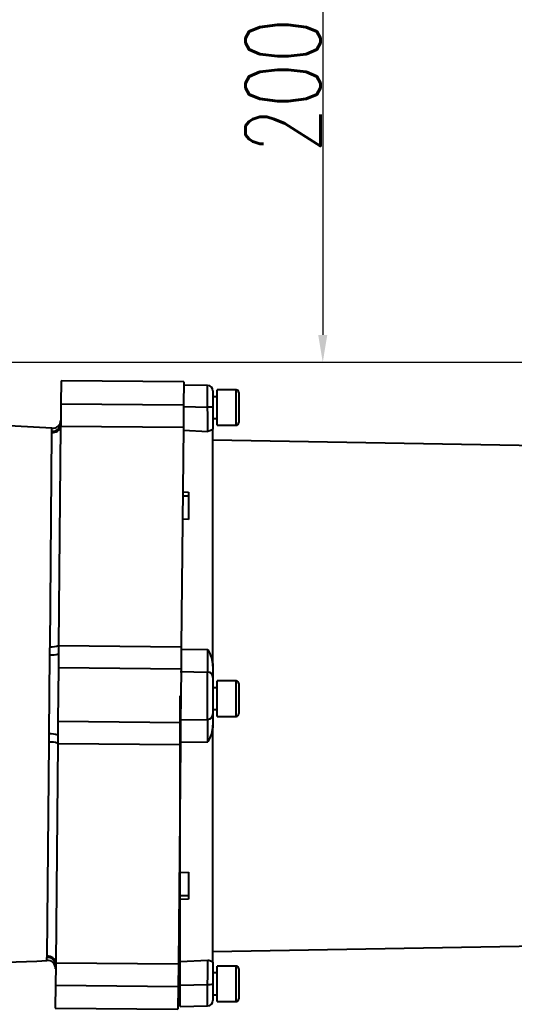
# Model space of a CAD drawing. Header units: millimetres. Extents: x 1465 to 4510, y 540 to 2694.
# Drawn here: x 3052.8 to 3234.2, y 943.9 to 1306.6 of the extents above; entities that cross this region are included whole.
import ezdxf

# ---------------------------------------------------------------- set-up
doc = ezdxf.new("R2010")
doc.units = ezdxf.units.MM
doc.layers.add('AM_5', color=3, linetype='Continuous', lineweight=25)
doc.styles.add('SLDTEXTSTYLE1', font='txt.shx', dxfattribs={"width": 0.7, "bigfont": 'gbcbig.shx'})
doc.dimstyles.new('SLDDIMSTYLE12$0', dxfattribs={"dimtxt": 12, "dimasz": 10, "dimexe": 0, "dimexo": 0.0625, "dimgap": 0.875, "dimtad": 1, "dimdec": 1, "dimlfac": 1.8, "dimrnd": 1e-09, "dimzin": 12, "dimdsep": 46, "dimtxsty": 'SLDTEXTSTYLE1', "dimcen": 0.09, "dimdle": 8.16, "dimclrd": 3, "dimclre": 3, "dimadec": 0, "dimazin": 3, "dimtfac": 1, "dimtdec": 1, "dimtofl": 0, "dimtmove": 0, "dimatfit": 3, "dimfxl": 0, "dimfrac": 2, "dimtolj": 1, "dimlwd": 5, "dimlwe": 5, "dimarcsym": 0})

# ---------------------------------------------------------------- blocks, each defined once
blk = doc.blocks.new('*D62')
at = {"layer": 'AM_5', "color": 3, "lineweight": 5, "transparency": 16777216}
blk.add_line((2873.04, 1181.1), (2873.04, 1620.15), dxfattribs=at)
at = {"layer": 'AM_5', "color": 3, "linetype": 'Continuous', "lineweight": 5, "transparency": 16777216}
for p, q in [((2883.04, 1620.15), (3273.35, 1620.15)), ((3283.35, 1145.37), (3283.35, 1620.15))]:
    blk.add_line(p, q, dxfattribs=at)
at = {"layer": 'AM_5', "color": 3, "transparency": 16777216}
for points in [[(2883.04, 1621.81), (2883.04, 1618.48), (2873.04, 1620.15)], [(3273.35, 1621.81), (3273.35, 1618.48), (3283.35, 1620.15)]]:
    blk.add_solid(points, dxfattribs=at)
at = {"layer": 'Defpoints', "color": 0, "transparency": 16777216}
for p in [(3283.35, 1620.15), (2873.04, 1181.04), (3283.35, 1145.31)]:
    blk.add_point(p, dxfattribs=at)
at = {"layer": 'AM_5', "color": 0, "transparency": 16777216, "insert": (3078.2, 1634.74), "char_height": 12, "attachment_point": 5, "style": 'SLDTEXTSTYLE1'}
blk.add_mtext('\\A1;{\\H2.28571x;410}', dxfattribs=at)
blk = doc.blocks.new('*D58')
at = {"layer": 'AM_5', "color": 3, "lineweight": 5, "transparency": 16777216}
blk.add_line((3187.23, 1612.54), (3260.01, 1612.54), dxfattribs=at)
at = {"layer": 'AM_5', "color": 3, "linetype": 'Continuous', "lineweight": 5, "transparency": 16777216}
for p, q in [((3260.01, 1602.54), (3260.01, 1191.04)), ((2873.11, 1181.04), (3260.01, 1181.04))]:
    blk.add_line(p, q, dxfattribs=at)
at = {"layer": 'AM_5', "color": 3, "transparency": 16777216}
for points in [[(3258.35, 1602.54), (3261.68, 1602.54), (3260.01, 1612.54)], [(3258.35, 1191.04), (3261.68, 1191.04), (3260.01, 1181.04)]]:
    blk.add_solid(points, dxfattribs=at)
at = {"layer": 'Defpoints', "color": 0, "transparency": 16777216}
for p in [(3187.17, 1612.54), (2873.04, 1181.04), (3260.01, 1181.04)]:
    blk.add_point(p, dxfattribs=at)
at = {"layer": 'AM_5', "color": 0, "transparency": 16777216, "insert": (3245.42, 1424.19), "char_height": 12, "attachment_point": 5, "rotation": 90, "style": 'SLDTEXTSTYLE1'}
blk.add_mtext('\\A1;{\\H2.28571x;430}', dxfattribs=at)
blk = doc.blocks.new('*D59')
at = {"layer": 'AM_5', "color": 3, "lineweight": 5, "transparency": 16777216}
blk.add_line((3226.31, 1383.98), (3163.96, 1383.98), dxfattribs=at)
at = {"layer": 'AM_5', "color": 3, "linetype": 'Continuous', "lineweight": 5, "transparency": 16777216}
for p, q in [((3163.96, 1373.98), (3163.96, 1191.04)), ((2873.11, 1181.04), (3163.96, 1181.04))]:
    blk.add_line(p, q, dxfattribs=at)
at = {"layer": 'AM_5', "color": 3, "transparency": 16777216}
for points in [[(3162.29, 1373.98), (3165.62, 1373.98), (3163.96, 1383.98)], [(3162.29, 1191.04), (3165.62, 1191.04), (3163.96, 1181.04)]]:
    blk.add_solid(points, dxfattribs=at)
at = {"layer": 'Defpoints', "color": 0, "transparency": 16777216}
for p in [(3226.38, 1383.98), (2873.04, 1181.04), (3163.96, 1181.04)]:
    blk.add_point(p, dxfattribs=at)
at = {"layer": 'AM_5', "color": 0, "transparency": 16777216, "insert": (3149.37, 1282.51), "char_height": 12, "attachment_point": 5, "rotation": 90, "style": 'SLDTEXTSTYLE1'}
blk.add_mtext('\\A1;{\\H2.28571x;200}', dxfattribs=at)

msp = doc.modelspace()

# ---------------------------------------------------------------- linework, layer by layer
at = {"color": 7, "linetype": 'Continuous', "lineweight": 25}
for p, q in [((3067.989, 1174.217), (3067.912, 1165.845)), ((3112.987, 1173.801), (3067.989, 1174.217)), ((3112.987, 1173.801), (3112.91, 1165.428)), ((3121.732, 1172.5), (3112.977, 1172.653)), ((3121.732, 1164.606), (3121.732, 1172.5)), ((3125.178, 1168.415), (3123.697, 1168.415)), ((3132.178, 1170.915), (3125.178, 1170.915)), ((3125.178, 1157.915), (3125.178, 1170.915)), ((3132.178, 1157.915), (3132.178, 1170.915)), ((3133.178, 1169.915), (3133.178, 1158.915)), ((3067.912, 1165.845), (3067.845, 1158.66)), ((3067.912, 1165.845), (3112.91, 1165.428)), ((3112.91, 1165.428), (3112.834, 1157.201)), ((3112.904, 1164.826), (3121.732, 1164.606)), ((3067.835, 1157.618), (3067.091, 1077.168)), ((3067.835, 1157.618), (3112.834, 1157.201)), ((3112.834, 1157.201), (3112.089, 1076.751)), ((3123.697, 1160.415), (3125.178, 1160.415)), ((3125.178, 1157.915), (3132.178, 1157.915)), ((3063.927, 1076.757), (3064.653, 1155.232)), ((3064.609, 1155.73), (3064.619, 1156.816)), ((3112.824, 1156.147), (3121.802, 1155.688)), ((3253.224, 1150.265), (3123.697, 1152.525)), ((3114.697, 1131.999), (3112.6, 1131.999)), ((3112.614, 1133.5), (3114.697, 1133.423)), ((3114.697, 1123.428), (3112.522, 1123.509)), ((3063.582, 1044.755), (3063.851, 1073.788)), ((3067.015, 1074.125), (3067.063, 1074.204)), ((3067.063, 1074.204), (3067.016, 1069.091)), ((3067.091, 1077.168), (3112.089, 1076.751)), ((3112.089, 1076.751), (3112.014, 1068.675)), ((3112.08, 1075.809), (3121.802, 1075.694)), ((3067.016, 1069.091), (3066.834, 1049.393)), ((3067.016, 1069.091), (3112.014, 1068.675)), ((3111.697, 1067.611), (3121.732, 1067.462)), ((3112.014, 1068.675), (3111.832, 1048.976)), ((3121.732, 1050.108), (3121.732, 1067.462)), ((3132.178, 1064.211), (3125.178, 1064.211)), ((3125.178, 1051.211), (3125.178, 1064.211)), ((3132.178, 1051.211), (3132.178, 1064.211)), ((3133.178, 1063.211), (3133.178, 1052.211)), ((3125.178, 1061.711), (3123.697, 1061.711)), ((3123.697, 1053.711), (3125.178, 1053.711)), ((3066.834, 1049.393), (3066.787, 1044.28)), ((3066.834, 1049.393), (3111.832, 1048.976)), ((3111.697, 1049.959), (3121.732, 1050.108)), ((3111.832, 1048.976), (3111.757, 1040.9)), ((3125.178, 1051.211), (3132.178, 1051.211)), ((3062.877, 963.31), (3063.603, 1041.786)), ((3066.759, 1041.316), (3066.015, 960.866)), ((3066.739, 1044.36), (3066.787, 1044.28)), ((3066.759, 1041.316), (3111.757, 1040.9)), ((3111.697, 1041.757), (3121.802, 1041.876)), ((3111.757, 1040.9), (3111.013, 960.45)), ((3111.697, 1019.734), (3111.562, 1019.763)), ((3111.534, 1016.775), (3111.697, 1016.741)), ((3111.697, 994.031), (3114.697, 994.142)), ((3111.697, 985.571), (3114.697, 985.571)), ((3111.697, 984.036), (3111.697, 985.571)), ((3114.697, 984.147), (3111.697, 984.036)), ((3123.697, 965.045), (3253.224, 967.305)), ((3062.814, 961.727), (3062.824, 962.813)), ((3111.051, 964.646), (3111.697, 964.63)), ((3111.697, 961.365), (3121.802, 961.882)), ((3066.005, 959.824), (3065.938, 952.639)), ((3066.015, 960.866), (3111.013, 960.45)), ((3111.013, 960.45), (3110.936, 952.223)), ((3132.178, 959.655), (3125.178, 959.655)), ((3125.178, 953.155), (3125.178, 959.655)), ((3132.178, 953.155), (3132.178, 959.655)), ((3133.178, 958.655), (3133.178, 953.155)), ((3111.697, 957.155), (3110.982, 957.155)), ((3125.178, 957.155), (3123.697, 957.155)), ((3065.938, 952.639), (3065.861, 944.267)), ((3065.938, 952.639), (3110.936, 952.223)), ((3110.936, 952.223), (3110.859, 943.851)), ((3111.697, 952.714), (3121.732, 952.964)), ((3121.732, 945.07), (3121.732, 952.964)), ((3125.178, 946.655), (3125.178, 953.155)), ((3132.178, 946.655), (3132.178, 953.155)), ((3133.178, 953.155), (3133.178, 947.655)), ((3110.908, 949.155), (3111.697, 949.155)), ((3123.697, 949.155), (3125.178, 949.155)), ((3065.861, 944.267), (3110.859, 943.851)), ((3111.697, 944.895), (3121.732, 945.07)), ((3125.178, 946.655), (3132.178, 946.655))]:
    msp.add_line(p, q, dxfattribs=at)
for centre, radius, start, end in [((3121.697, 1170.501), 2, 0, 89), ((3132.178, 1169.915), 1, 0, 90), ((3122.213, 1159.277), 5.35, 73.8962, 95.15834), ((3035.385, 786.901), 371.068, 85.48139, 88.26805), ((3064.859, 1158.706), 2.986, 265.19411, 359.11726), ((3064.856, 1159.807), 3, 265.48139, 359.46975), ((3064.904, 1158.212), 2.991, 265.17255, 348.53459), ((3132.178, 1158.915), 1, 270, 0), ((3064.664, 1081.183), 7.439, 263.72539, 288.42263), ((3064.651, 1083.566), 6.848, 263.92272, 290.86986), ((3121.702, 1065.466), 1.995, 0.12484, 89.13021), ((3132.178, 1063.211), 1, 0, 90), ((3121.702, 1052.104), 1.995, 270.86979, 359.87516), ((3132.178, 1052.211), 1, 270, 0), ((3064.258, 1037.347), 7.439, 70.517, 95.21406), ((3064.202, 1034.964), 6.848, 68.06964, 95.01678), ((3040.431, 1332.12), 371.068, 254.81724, 273.45811), ((3062.995, 958.733), 3, 359.46975, 93.45811), ((3063.019, 959.834), 2.986, 359.82225, 93.74539), ((3063.073, 960.326), 2.991, 10.40491, 93.76695), ((3132.178, 958.655), 1, 0, 90), ((3122.213, 958.293), 5.35, 264.84166, 286.1038), ((3121.697, 947.069), 2, 271, 0), ((3132.178, 947.655), 1, 270, 0)]:
    msp.add_arc(centre, radius, start, end, dxfattribs=at)
for points, knots in [([(3123.697, 1170.501), (3123.697, 1170.418), (3123.697, 1170.245), (3123.697, 1168.862), (3123.697, 1166.833), (3123.697, 1165.204), (3123.697, 1164.417)], [0, 0, 0, 0, 0.2412869, 0.5, 0.7587131, 1, 1, 1, 1]), ([(3121.802, 1155.688), (3121.801, 1155.963), (3121.801, 1156.333), (3121.795, 1157.288), (3121.791, 1157.967), (3121.785, 1158.782), (3121.775, 1159.8), (3121.763, 1161.112), (3121.749, 1162.741), (3121.738, 1163.965), (3121.732, 1164.606)], [0, 0, 0, 0, 0.2442906, 0.329037, 0.4144904, 0.500125, 0.5979935, 0.7157718, 0.8510735, 1, 1, 1, 1]), ([(3123.697, 1164.417), (3123.697, 1163.658), (3123.697, 1162.143), (3123.697, 1160.014), (3123.697, 1158.057), (3123.697, 1156.993), (3123.697, 1156.459)], [0, 0, 0, 0, 0.2507669, 0.5000113, 0.749245, 1, 1, 1, 1]), ([(3067.845, 1158.66), (3067.844, 1158.542), (3067.841, 1158.246), (3067.838, 1157.873), (3067.836, 1157.703), (3067.835, 1157.618)], [0, 0, 0, 0, 0.2461834, 0.6204204, 1, 1, 1, 1]), ([(3064.653, 1155.232), (3064.645, 1155.331), (3064.632, 1155.508), (3064.616, 1155.662), (3064.609, 1155.73)], [0, 0, 0, 0, 0.55999703, 1, 1, 1, 1]), ([(3123.697, 1156.459), (3123.552, 1156.339), (3123.259, 1156.097), (3122.289, 1155.825), (3121.802, 1155.688)], [0, 0, 0, 0, 0.4975573, 1, 1, 1, 1]), ([(3063.851, 1073.788), (3063.867, 1074.343), (3063.896, 1075.335), (3063.917, 1076.322), (3063.927, 1076.757)], [0, 0, 0, 0, 0.5599962, 1, 1, 1, 1]), ([(3067.091, 1077.168), (3067.086, 1076.661), (3067.079, 1075.895), (3067.07, 1074.916), (3067.066, 1074.442), (3067.063, 1074.204)], [0, 0, 0, 0, 0.4935547, 0.7459691, 1, 1, 1, 1]), ([(3121.732, 1067.462), (3121.738, 1067.558), (3121.749, 1067.743), (3121.761, 1068.344), (3121.772, 1068.96), (3121.779, 1069.502), (3121.791, 1070.597), (3121.8, 1072.555), (3121.801, 1074.662), (3121.802, 1075.694)], [0, 0, 0, 0, 0.1490594, 0.2844868, 0.3652537, 0.4374076, 0.5004523, 0.7554677, 1, 1, 1, 1]), ([(3121.802, 1075.694), (3122.289, 1074.722), (3123.259, 1072.789), (3123.552, 1070.642), (3123.697, 1069.574)], [0, 0, 0, 0, 0.50244267, 1, 1, 1, 1]), ([(3123.697, 1069.574), (3123.697, 1069.022), (3123.697, 1067.92), (3123.697, 1066.701), (3123.697, 1065.814), (3123.697, 1065.585), (3123.697, 1065.471)], [0, 0, 0, 0, 0.250755, 0.4999887, 0.7492331, 1, 1, 1, 1]), ([(3123.697, 1065.471), (3123.697, 1065.313), (3123.697, 1064.986), (3123.697, 1063.405), (3123.697, 1061.236), (3123.697, 1059.583), (3123.697, 1058.785)], [0, 0, 0, 0, 0.2412869, 0.5, 0.7587131, 1, 1, 1, 1]), ([(3123.697, 1058.785), (3123.697, 1057.987), (3123.697, 1056.334), (3123.697, 1054.165), (3123.697, 1052.584), (3123.697, 1052.257), (3123.697, 1052.099)], [0, 0, 0, 0, 0.2412869, 0.5, 0.7587131, 1, 1, 1, 1]), ([(3123.697, 1052.099), (3123.697, 1051.985), (3123.697, 1051.756), (3123.697, 1050.869), (3123.697, 1049.65), (3123.697, 1048.548), (3123.697, 1047.996)], [0, 0, 0, 0, 0.2507669, 0.5000113, 0.749245, 1, 1, 1, 1]), ([(3111.697, 1041.757), (3111.697, 1042.789), (3111.697, 1044.851), (3111.697, 1047.395), (3111.697, 1049.277), (3111.697, 1049.732), (3111.697, 1049.959)], [0, 0, 0, 0, 0.2500466, 0.4994486, 0.7493959, 1, 1, 1, 1]), ([(3121.802, 1041.876), (3121.801, 1042.91), (3121.801, 1044.303), (3121.795, 1045.837), (3121.791, 1046.718), (3121.785, 1047.557), (3121.775, 1048.383), (3121.763, 1049.165), (3121.749, 1049.827), (3121.738, 1050.012), (3121.732, 1050.108)], [0, 0, 0, 0, 0.2442906, 0.329037, 0.4144904, 0.500125, 0.5979935, 0.7157718, 0.8510735, 1, 1, 1, 1]), ([(3063.603, 1041.786), (3063.6, 1042.339), (3063.594, 1043.327), (3063.586, 1044.319), (3063.582, 1044.755)], [0, 0, 0, 0, 0.559997, 1, 1, 1, 1]), ([(3123.697, 1047.996), (3123.552, 1046.928), (3123.259, 1044.781), (3122.289, 1042.848), (3121.802, 1041.876)], [0, 0, 0, 0, 0.4975573, 1, 1, 1, 1]), ([(3066.787, 1044.28), (3066.784, 1044.05), (3066.779, 1043.469), (3066.77, 1042.481), (3066.763, 1041.706), (3066.759, 1041.316)], [0, 0, 0, 0, 0.2461834, 0.6204204, 1, 1, 1, 1]), ([(3111.697, 985.571), (3111.697, 987.138), (3111.697, 989.703), (3111.697, 992.567), (3111.697, 993.681)], [0, 0, 0, 0, 0.6111951, 1, 1, 1, 1]), ([(3062.824, 962.813), (3062.836, 962.9), (3062.857, 963.055), (3062.871, 963.232), (3062.877, 963.31)], [0, 0, 0, 0, 0.5599962, 1, 1, 1, 1]), ([(3111.697, 952.714), (3111.697, 953.76), (3111.697, 955.848), (3111.697, 958.497), (3111.697, 960.518), (3111.697, 961.083), (3111.697, 961.365)], [0, 0, 0, 0, 0.2500652, 0.4994456, 0.7493864, 1, 1, 1, 1]), ([(3121.732, 952.964), (3121.738, 953.605), (3121.749, 954.829), (3121.761, 956.308), (3121.772, 957.397), (3121.779, 958.163), (3121.791, 959.451), (3121.8, 961.03), (3121.801, 961.602), (3121.802, 961.882)], [0, 0, 0, 0, 0.1490594, 0.2844868, 0.3652537, 0.4374076, 0.5004523, 0.7554677, 1, 1, 1, 1]), ([(3121.802, 961.882), (3122.289, 961.745), (3123.259, 961.473), (3123.552, 961.231), (3123.697, 961.111)], [0, 0, 0, 0, 0.5024427, 1, 1, 1, 1]), ([(3066.015, 960.866), (3066.013, 960.751), (3066.012, 960.576), (3066.008, 960.187), (3066.006, 959.946), (3066.005, 959.824)], [0, 0, 0, 0, 0.49355474, 0.74596906, 1, 1, 1, 1]), ([(3123.697, 961.111), (3123.697, 960.577), (3123.697, 959.513), (3123.697, 957.556), (3123.697, 955.427), (3123.697, 953.912), (3123.697, 953.153)], [0, 0, 0, 0, 0.250755, 0.4999887, 0.7492331, 1, 1, 1, 1]), ([(3123.697, 953.153), (3123.697, 952.366), (3123.697, 950.737), (3123.697, 948.708), (3123.697, 947.325), (3123.697, 947.152), (3123.697, 947.069)], [0, 0, 0, 0, 0.2412869, 0.5, 0.7587131, 1, 1, 1, 1])]:
    msp.add_open_spline(points, degree=3, knots=knots, dxfattribs=at)
for points in [[(3123.697, 1069.574), (3123.697, 1073.226), (3123.697, 1080.529), (3123.697, 1091.173), (3123.697, 1101.416), (3123.697, 1111.116), (3123.697, 1120.156), (3123.697, 1128.418), (3123.697, 1135.799), (3123.697, 1142.204), (3123.697, 1147.559), (3123.697, 1151.767), (3123.697, 1154.886), (3123.697, 1155.935), (3123.697, 1156.459)], [(3114.697, 1133.423), (3114.697, 1131.846), (3114.697, 1128.694), (3114.697, 1125.183), (3114.697, 1123.428)], [(3111.697, 1049.959), (3111.697, 1050.201), (3111.697, 1050.686), (3111.697, 1052.773), (3111.697, 1055.559), (3111.697, 1057.71), (3111.697, 1058.785)], [(3123.697, 961.111), (3123.697, 961.635), (3123.697, 962.684), (3123.697, 965.803), (3123.697, 970.011), (3123.697, 975.366), (3123.697, 981.771), (3123.697, 989.152), (3123.697, 997.414), (3123.697, 1006.454), (3123.697, 1016.154), (3123.697, 1026.397), (3123.697, 1037.041), (3123.697, 1044.344), (3123.697, 1047.996)], [(3111.697, 994.031), (3111.697, 996.327), (3111.697, 1000.921), (3111.697, 1008.421), (3111.697, 1016.292), (3111.697, 1024.521), (3111.697, 1033.016), (3111.697, 1038.843), (3111.697, 1041.757)], [(3114.697, 994.142), (3114.697, 992.387), (3114.697, 988.876), (3114.697, 985.724), (3114.697, 984.147)], [(3111.697, 961.365), (3111.697, 961.953), (3111.697, 963.129), (3111.697, 965.882), (3111.697, 969.329), (3111.697, 973.529), (3111.697, 978.374), (3111.697, 982.149), (3111.697, 984.036)], [(3111.697, 944.895), (3111.697, 945.008), (3111.697, 945.235), (3111.697, 946.999), (3111.697, 949.553), (3111.697, 951.66), (3111.697, 952.714)]]:
    msp.add_open_spline(points, degree=3, dxfattribs=at)

# ---------------------------------------------------------------- dimensions: what is measured, and where the dimension line sits
at = {"layer": 'AM_5'}
dim = msp.add_linear_dim(base=(3283.347, 1620.148), p1=(2873.044, 1181.042), p2=(3283.347, 1145.309), text='{\\H2.28571x;410}', dimstyle='SLDDIMSTYLE12$0', override={"dimlfac": 1}, dxfattribs=at)
dim.commit()
dim.dimension.update_dxf_attribs({"geometry": '*D62', "text_midpoint": (3078.196, 1620.148), "dimtype": 160})
for base, p1, text, picture, middle in [((3260.013, 1181.042), (3187.169, 1612.542), '{\\H2.28571x;430}', '*D58', (3260.013, 1424.185)), ((3163.957, 1181.042), (3226.375, 1383.985), '{\\H2.28571x;200}', '*D59', (3163.957, 1282.513))]:
    dim = msp.add_linear_dim(base=base, p1=p1, p2=(2873.044, 1181.042), angle=90, text=text, dimstyle='SLDDIMSTYLE12$0', override={"dimlfac": 1}, dxfattribs=at)
    dim.commit()
    dim.dimension.update_dxf_attribs({"geometry": picture, "text_midpoint": middle, "dimtype": 160})

doc.saveas('drawing.dxf')
